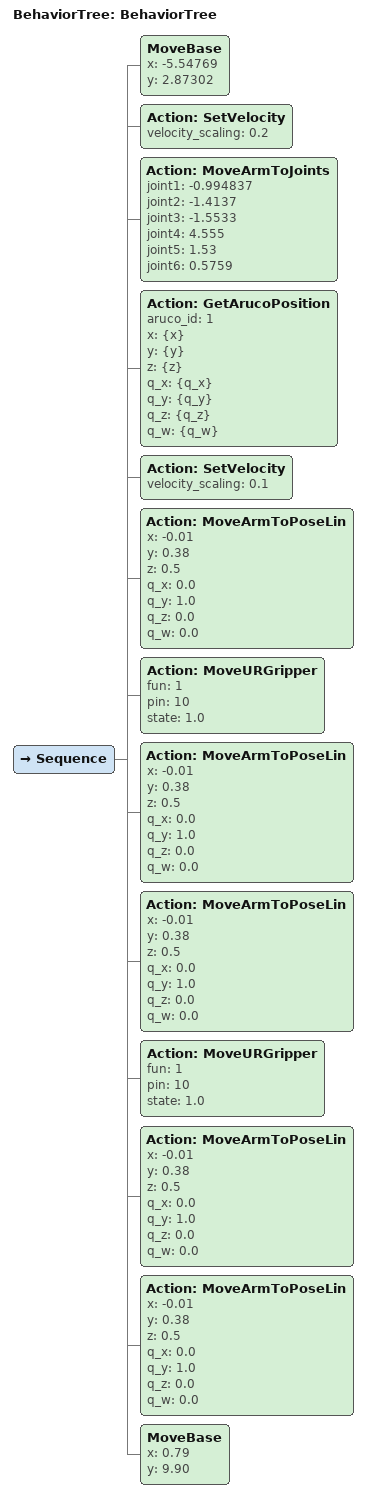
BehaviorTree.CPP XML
<?xml version="1.0"?>
<root main_tree_to_execute="BehaviorTree">
    <BehaviorTree ID="BehaviorTree">
        <Sequence>
            <!--Move Neobotix Base  to table-->
            <MoveBase x="-5.54769" y="2.87302"/>
            <Action ID="SetVelocity" velocity_scaling="0.2"/>

            <!--Move UR to Auroco detection pose and get Aruco Position-->
            <Action ID="MoveArmToJoints" joint1="-0.994837" joint2="-1.4137" joint3="-1.5533" joint4="4.555" joint5="1.53" joint6="0.5759"/>
            <Action ID="GetArucoPosition" aruco_id="1" x="{x}" y="{y}" z="{z}" q_x="{q_x}" q_y="{q_y}" q_z="{q_z}" q_w="{q_w}"/>

            <!--Pick cup-->
            <Action ID="SetVelocity" velocity_scaling="0.1"/>
            <Action ID="MoveArmToPoseLin" x="-0.01" y="0.38" z="0.5" q_x="0.0" q_y="1.0" q_z="0.0" q_w="0.0"/>
            <Action ID="MoveURGripper" fun="1" pin="10" state="1.0"/> <!--Close Gripper-->

            <!--Move UR to safe pre cup place position-->
            <Action ID="MoveArmToPoseLin" x="-0.01" y="0.38" z="0.5" q_x="0.0" q_y="1.0" q_z="0.0" q_w="0.0"/>

            <!--Place Cup-->
            <Action ID="MoveArmToPoseLin" x="-0.01" y="0.38" z="0.5" q_x="0.0" q_y="1.0" q_z="0.0" q_w="0.0"/>
            <Action ID="MoveURGripper" fun="1" pin="10" state="1.0"/> <!--Open Gripper-->
            <Action ID="MoveArmToPoseLin" x="-0.01" y="0.38" z="0.5" q_x="0.0" q_y="1.0" q_z="0.0" q_w="0.0"/>

            <!--Move Neobotix Base  to HomeBase-->
            <Action ID="MoveArmToPoseLin" x="-0.01" y="0.38" z="0.5" q_x="0.0" q_y="1.0" q_z="0.0" q_w="0.0"/> <!--MoveArmToSafePosition-->
            <MoveBase x="0.79" y="9.90"/>

        </Sequence>
    </BehaviorTree>
</root>
